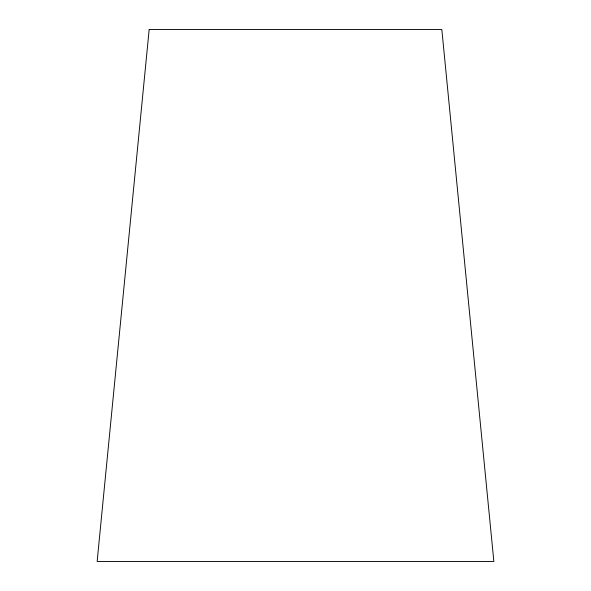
<?xml version="1.0" encoding="UTF-8"?>
<svg xmlns="http://www.w3.org/2000/svg" width="591" height="591" viewBox="0 0 591 591"><rect width="100%" height="100%" fill="white"/><g stroke="black" fill="none" stroke-linecap="round" stroke-linejoin="round"><path stroke-width="0.89" d="M149.161 29.55L97.146 561.45L493.854 561.45L441.839 29.55L149.161 29.55"/></g></svg>
